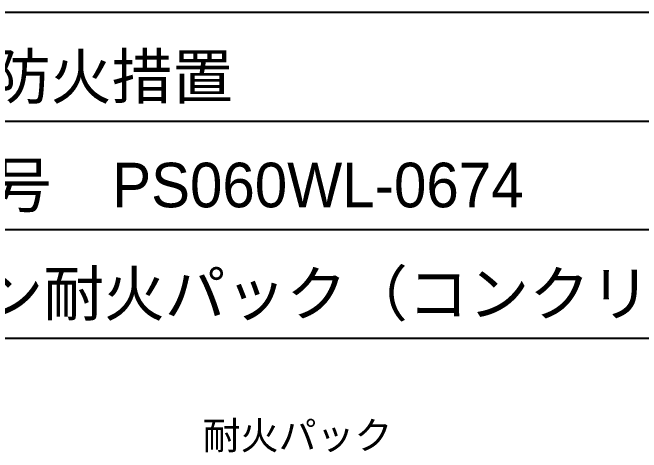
# Model space of a CAD drawing. Extents: x 443 to 1217, y -1921 to -677.
# Drawn here: x 911.5 to 968, y -716.7 to -677.3 of the extents above; entities that cross this region are included whole.
import ezdxf
from ezdxf.enums import TextEntityAlignment as Align

# ---------------------------------------------------------------- set-up
doc = ezdxf.new("R2010")
doc.units = 0
doc.header["$MEASUREMENT"] = 0
doc.layers.get('Defpoints').update_dxf_attribs({"color": 21, "linetype": 'CONTINUOUS'})
for name, color, linetype in [('1', 7, 'CONTINUOUS'), ('10', 7, 'CONTINUOUS'), ('25', 7, 'CONTINUOUS')]:
    doc.layers.add(name, color=color, linetype=linetype)
doc.styles.add('ｽﾀｲﾙ2', font='MS PGothic.ttf')

msp = doc.modelspace()

# ---------------------------------------------------------------- linework, layer by layer
at = {"layer": '1', "color": 3, "linetype": 'Continuous'}
for p, q in [((856.003, -687.007), (1018.845, -687.007)), ((856.003, -696.746), (1018.845, -696.746))]:
    msp.add_line(p, q, dxfattribs=at)
at = {"layer": '1', "color": 4, "linetype": 'Continuous'}
msp.add_line((826.785, -706.486), (1018.845, -706.486), dxfattribs=at)
at = {"layer": '25', "color": 4}
msp.add_line((1210.905, -677.268), (442.666, -677.268), dxfattribs=at)

# ---------------------------------------------------------------- texts
at = {"layer": '10', "style": 'ｽﾀｲﾙ2'}
msp.add_attdef('耐火パック', text='', height=2.5, dxfattribs=at).set_placement((928.603, -717.221), align=Align.BOTTOM_LEFT)
at = {"layer": '25', "style": 'ｽﾀｲﾙ2'}
for s, p in [('断熱被覆銅管貫通部防火措置', (860.4, -685.007)), ('国土交通大臣認定番号\u3000PS060WL-0674', (860.473, -694.746))]:
    msp.add_text(s, height=4, dxfattribs=at).set_placement(p)
at = {"layer": 'Defpoints', "style": 'ｽﾀｲﾙ2'}
msp.add_text('タフロックイチジカン耐火パック（コンクリート）', height=4, dxfattribs=at).set_placement((859.732, -704.486))

doc.saveas('drawing.dxf')
